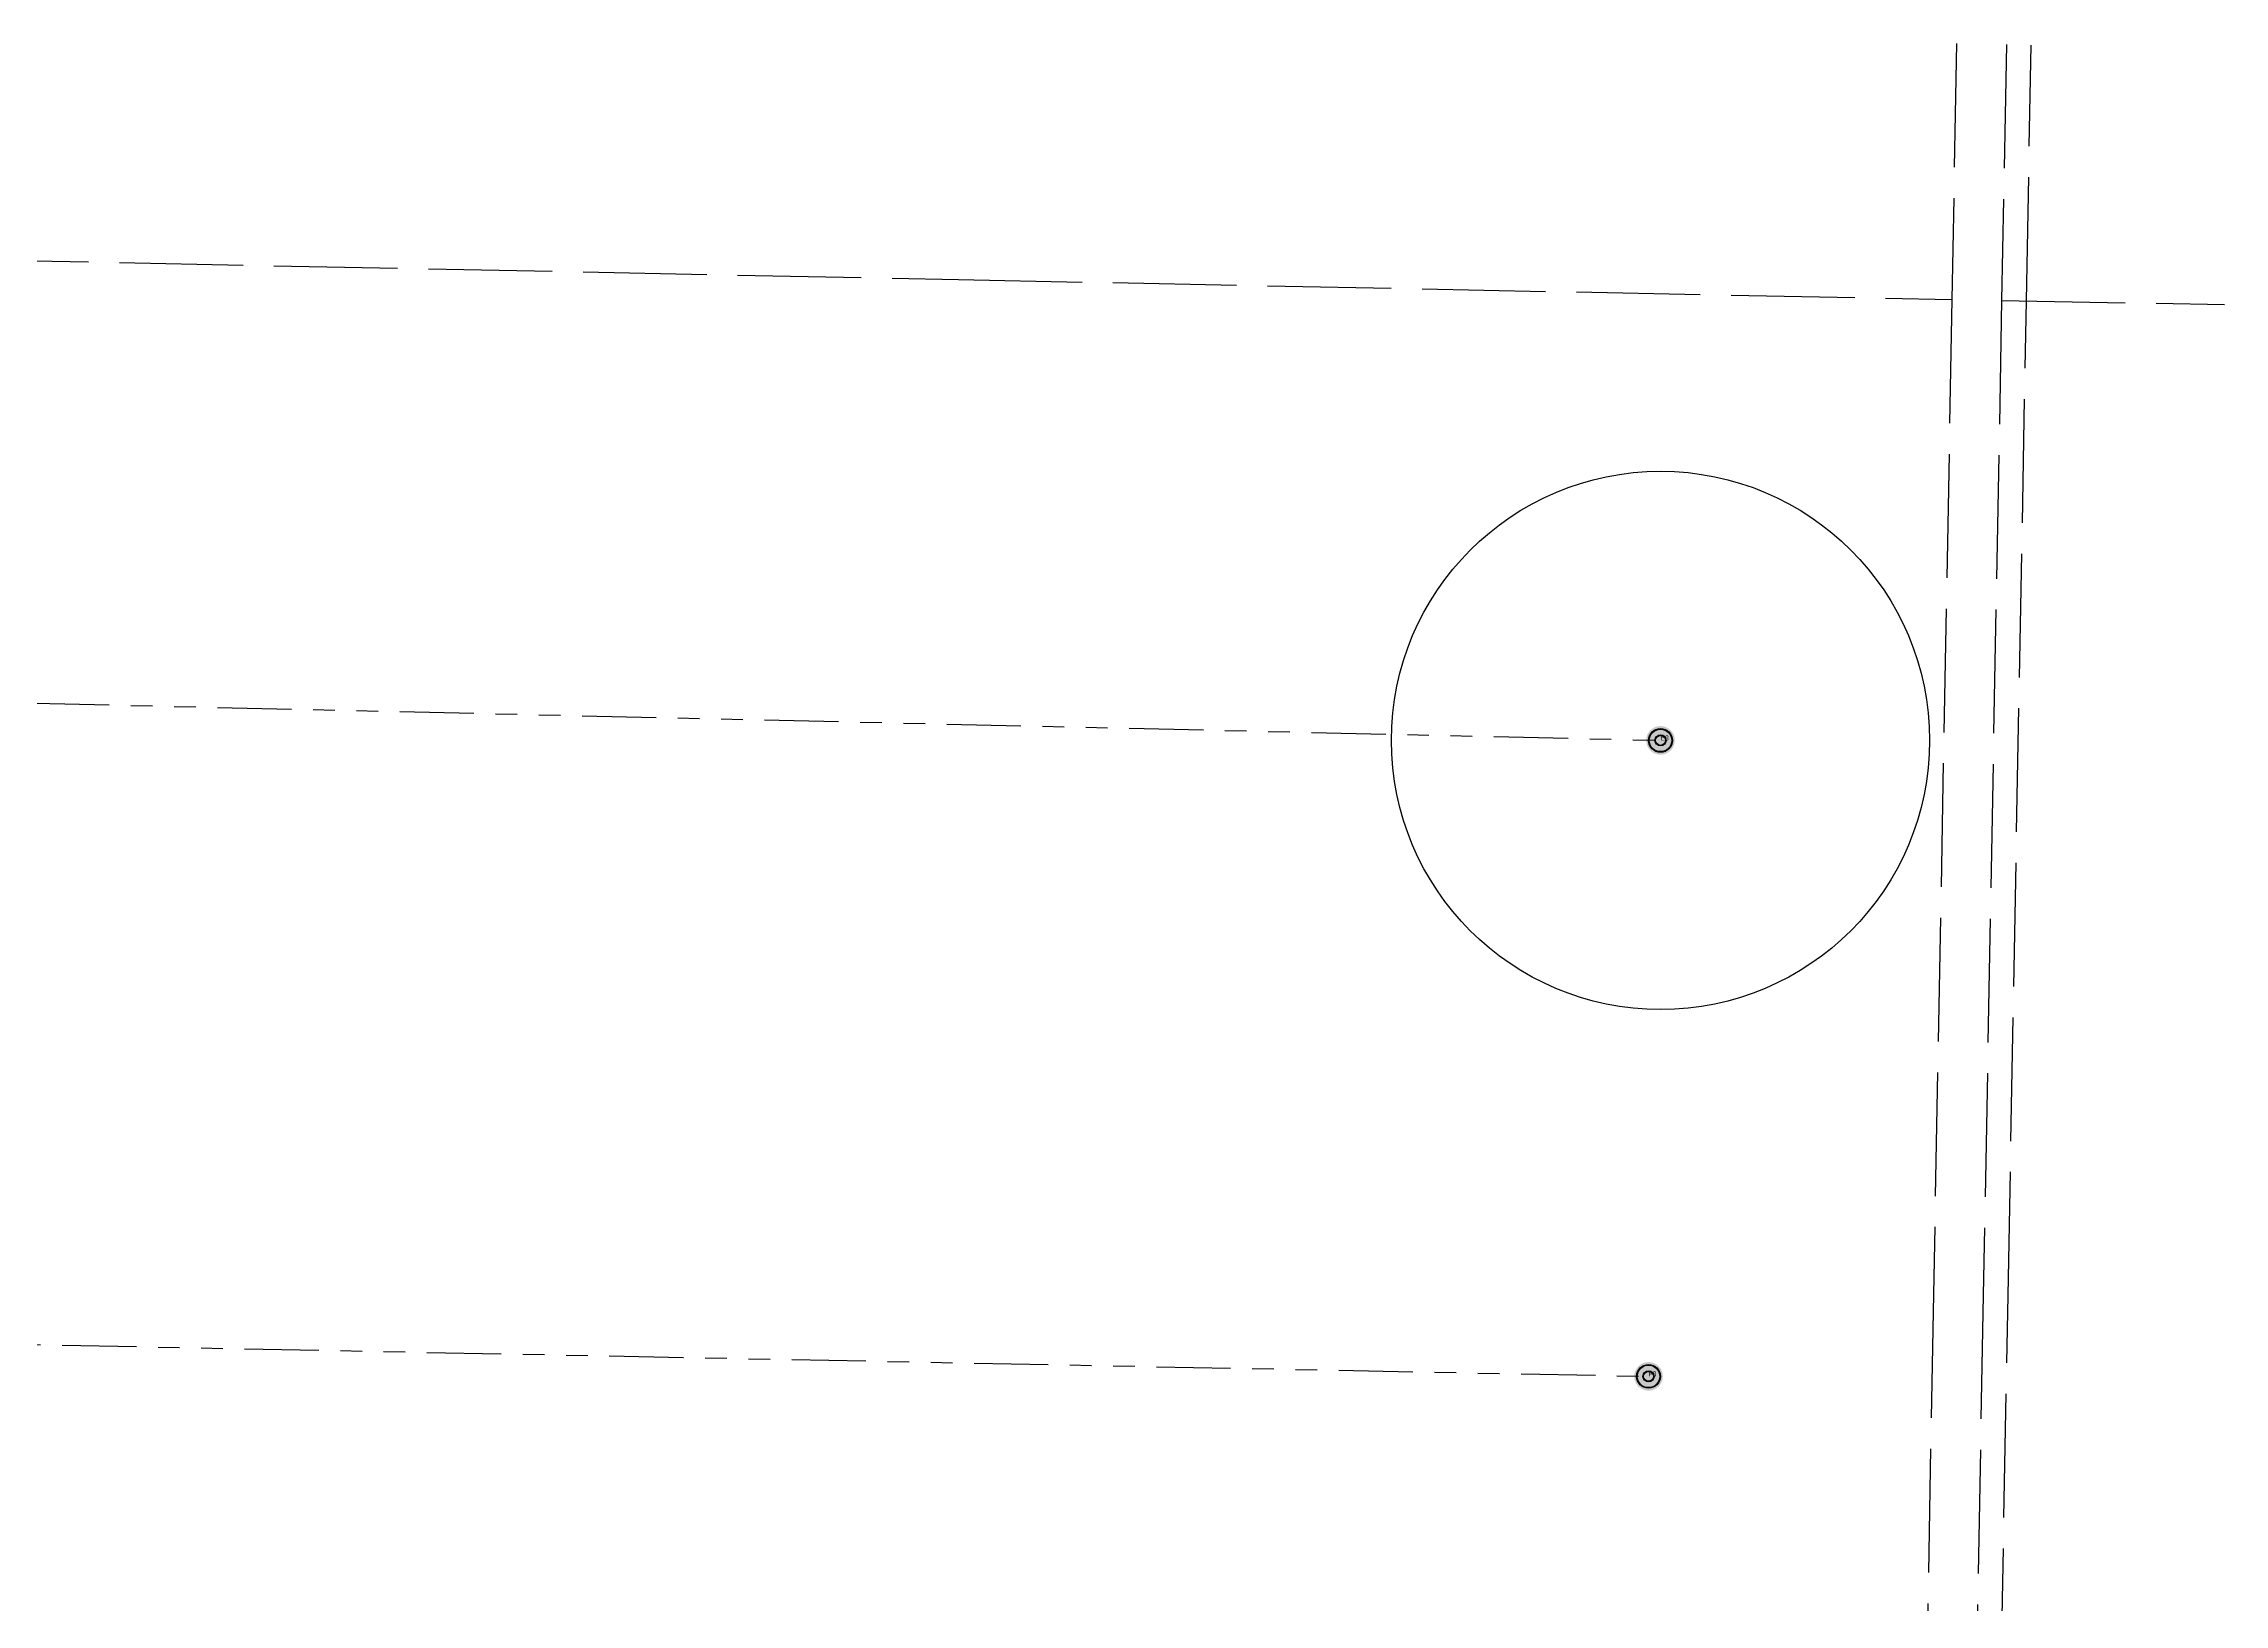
# Model space of a CAD drawing. Extents: x 398953 to 418778, y 6021401 to 6052343.
# Drawn here: x 415031 to 415912, y 6047672 to 6048303 of the extents above; entities that cross this region are included whole.
import ezdxf

# ---------------------------------------------------------------- set-up
doc = ezdxf.new("R2010")
doc.units = 0
doc.header["$LTSCALE"] = 5
doc.linetypes.add('foc-DRILLPATH', pattern=[14.75, 6, -1.75, 1.75, -1.75, 1.75, -1.75])
doc.linetypes.add('foc-UNSURVEYED', pattern=[12.5, 10, -2.5])
for name, color, linetype in [('L-MON', 1, 'Continuous'), ('L-USEC', 7, 'foc-UNSURVEYED'), ('P-PDRILLPATH', 12, 'foc-DRILLPATH')]:
    doc.layers.add(name, color=color, linetype=linetype)
doc.layers.add('Z-DRILL-POINT', color=7, linetype='Continuous', true_color=0x7575ff, plot=False)
doc.styles.add('80L', font='ARIALN.TTF', dxfattribs={"height": 10})

# ---------------------------------------------------------------- blocks, each defined once
blk = doc.blocks.new('plbh')
at = {"layer": 'L-MON'}
h = blk.add_hatch(color=255, dxfattribs=at)
h.dxf.hatch_style = 1
edge = h.paths.add_edge_path()
edge.add_arc((0, 0), 1.16, 0, 360)
h = blk.add_hatch(color=256, dxfattribs=at)
h.dxf.hatch_style = 1
h.paths.add_polyline_path([(-0.96, 0, 1), (0.96, 0, 1)])
h.paths.add_polyline_path([(0.91, 0, -1), (-0.91, 0, -1)], flags=16)
h.paths.add_polyline_path([(0.45, 0, -1), (-0.45, 0, -1)], flags=0)
h = blk.add_hatch(color=256, dxfattribs=at)
h.dxf.hatch_style = 1
h.paths.add_polyline_path([(-0.45, 0, 1), (0.45, 0, 1)])
h.paths.add_polyline_path([(0.4, 0, -1), (-0.4, 0, -1)], flags=16)
at = {"layer": 'L-MON', "color": 240}
for radius in [0.96, 0.91, 0.45, 0.4]:
    blk.add_circle((0, 0), radius, dxfattribs=at)

msp = doc.modelspace()

# ---------------------------------------------------------------- linework, layer by layer
at = {"color": 6}
msp.add_circle((415684.422, 6048021.095), 108.802, dxfattribs=at)
at = {"layer": 'L-USEC'}
for p, q in [((415804.13, 6048302.786), (415802.219, 6048199.317)), ((415824.243, 6048302.391), (415822.332, 6048198.955)), ((415832.375, 6048198.774), (415834.285, 6048302.194)), ((414998.835, 6048215.513), (415400.526, 6048207.416)), ((415400.526, 6048207.416), (415802.219, 6048199.317)), ((415822.332, 6048198.955), (415814.903, 6047796.788)), ((415822.332, 6048198.955), (415912.4, 6048197.334)), ((415824.946, 6047796.619), (415832.375, 6048198.774)), ((415814.903, 6047796.788), (415807.474, 6047394.63)), ((415817.517, 6047394.46), (415824.946, 6047796.619))]:
    msp.add_line(p, q, dxfattribs=at)
msp.add_lwpolyline([(415802.219, 6048199.317), (415794.79, 6047797.16), (415787.361, 6047395.001), (415779.933, 6046992.838), (415772.505, 6046590.691)], dxfattribs=at)
at = {"layer": 'P-PDRILLPATH', "flags": 128}
for points in [[(412036.536, 6047706.453), (412675.494, 6048089.896), (415684.419, 6048021.095)], [(412030.058, 6047702.68), (412524.609, 6047825.971), (415679.572, 6047763.991)]]:
    msp.add_lwpolyline(points, dxfattribs=at)

# ---------------------------------------------------------------- block references
at = {"layer": 'L-MON', "xscale": 4.99999999999998, "yscale": 4.99999999999998, "zscale": 4.99999999999998}
for p in [(415684.419, 6048021.095), (415679.572, 6047763.991)]:
    msp.add_blockref('plbh', p, dxfattribs=at)

# ---------------------------------------------------------------- texts
at = {"layer": 'Z-DRILL-POINT', "color": 217, "true_color": 0x93278f, "style": '80L'}
for s, p in [('E3', (415684.419, 6048021.095)), ('F3', (415679.572, 6047763.991))]:
    msp.add_text(s, height=1.9991, dxfattribs=at).set_placement(p)

doc.saveas('drawing.dxf')
